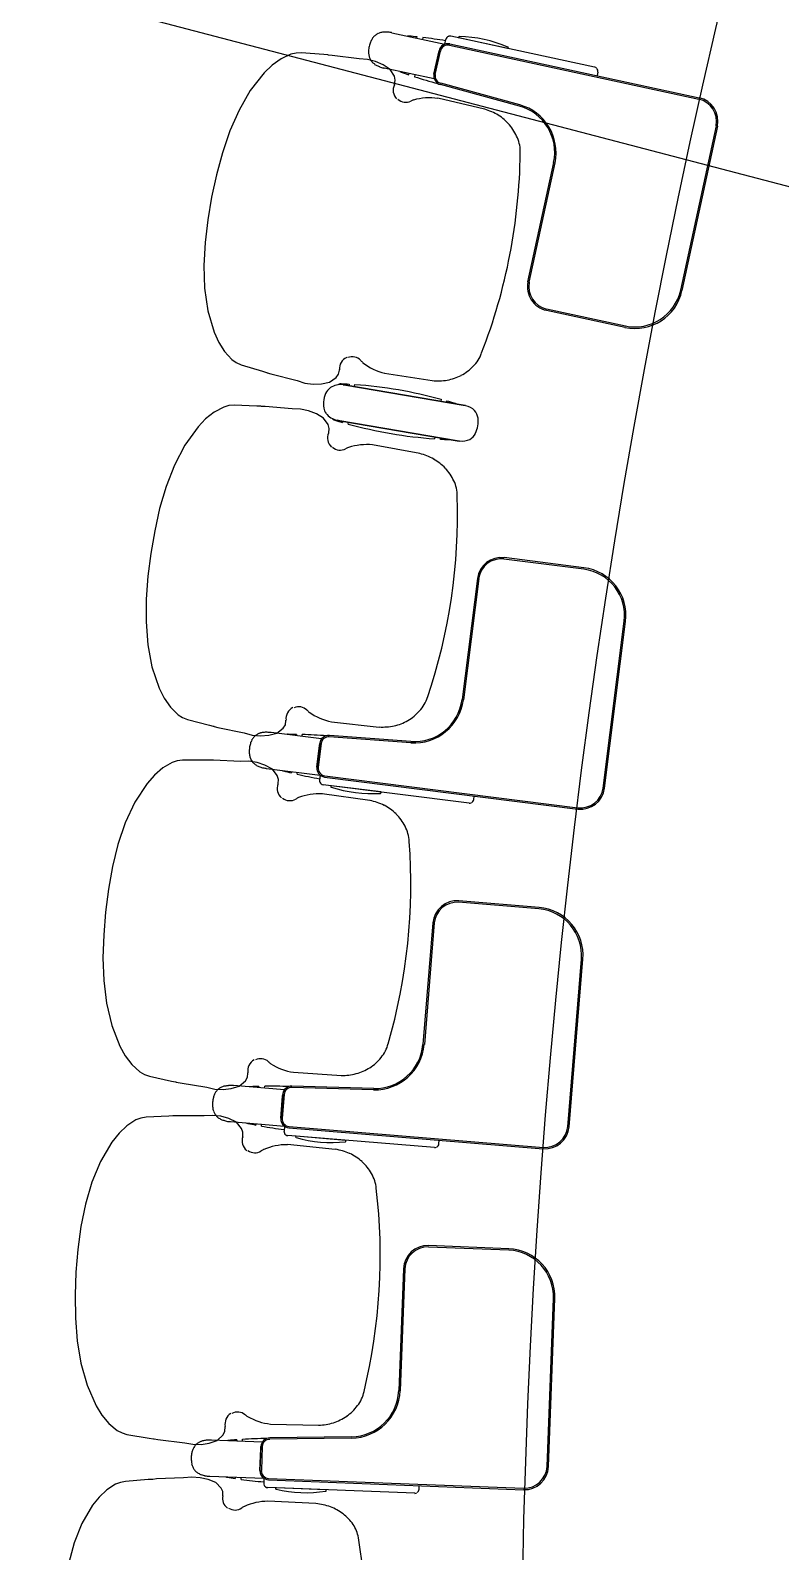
# Model space of a CAD drawing. Extents: x 324 to 2190, y 315 to 1855.
# Drawn here: x 653.1 to 703.1, y 1350.6 to 1452 of the extents above; entities that cross this region are included whole.
import ezdxf

# ---------------------------------------------------------------- set-up
doc = ezdxf.new("R2010")
doc.units = 0
doc.header["$LTSCALE"] = 48
doc.header["$MEASUREMENT"] = 0
doc.layers.add('first flr', color=8, linetype='CONTINUOUS')

msp = doc.modelspace()

# ---------------------------------------------------------------- linework, layer by layer
at = {"layer": 'first flr'}
for p, q in [((789.78, 1419), (557.85, 1479.88)), ((677.19, 1451.87), (680.71, 1451.11)), ((678.85, 1451.51), (678.87, 1451.6)), ((679.25, 1451.56), (679.23, 1451.43)), ((680.72, 1451.11), (680.79, 1451.43)), ((681.02, 1451.04), (697.66, 1447.45)), ((681.04, 1451.13), (697.68, 1447.54)), ((690.71, 1449.58), (681.12, 1451.65)), ((681.64, 1451.56), (681.65, 1451.6)), ((684.9, 1450.83), (681.66, 1451.53)), ((679.99, 1449.11), (680.33, 1450.67)), ((680.08, 1449.09), (680.42, 1450.65)), ((684.94, 1450.89), (684.93, 1450.85)), ((680.01, 1448.79), (676.68, 1449.51)), ((678.32, 1449.06), (678.34, 1449.15)), ((678.72, 1449.07), (678.69, 1448.94)), ((690.92, 1449.24), (690.87, 1449.01)), ((685.69, 1446.98), (680.42, 1448.41)), ((685.71, 1447.07), (680.45, 1448.5)), ((683.37, 1446.77), (680.25, 1447.5)), ((698.82, 1445.66), (696.45, 1434.7)), ((698.91, 1445.64), (696.54, 1434.68)), ((686.26, 1435.25), (687.98, 1443.21)), ((686.35, 1435.24), (688.07, 1443.19)), ((692.74, 1432.22), (687.49, 1433.35)), ((692.76, 1432.31), (687.51, 1433.44)), ((676.7, 1429.16), (679.88, 1428.67)), ((674.33, 1428.42), (674.32, 1428.33)), ((674.7, 1428.27), (674.72, 1428.4)), ((680.48, 1427.42), (680.46, 1427.28)), ((680.84, 1427.22), (680.86, 1427.31)), ((673.91, 1425.96), (673.9, 1425.87)), ((674.27, 1425.76), (674.29, 1425.89)), ((680.06, 1424.91), (680.03, 1424.78)), ((680.42, 1424.75), (680.44, 1424.85)), ((681.7, 1424.64), (681.54, 1424.66)), ((679.05, 1423.8), (675.89, 1424.39)), ((689.99, 1416.09), (684.66, 1416.76)), ((690, 1416.18), (684.68, 1416.86)), ((682.89, 1415.47), (681.87, 1407.39)), ((682.98, 1415.46), (681.96, 1407.38)), ((691.28, 1401.49), (692.69, 1412.62)), ((691.38, 1401.48), (692.78, 1412.61)), ((673.15, 1405.91), (676.34, 1405.56)), ((672.5, 1404.77), (669.12, 1405.2)), ((670.81, 1405.07), (670.8, 1404.98)), ((671.19, 1404.93), (671.2, 1405.07)), ((672.38, 1404.47), (672.18, 1402.89)), ((672.47, 1404.46), (672.27, 1402.88)), ((678.45, 1404.51), (673.01, 1404.9)), ((678.46, 1404.6), (673.02, 1405)), ((668.82, 1402.8), (672.39, 1402.35)), ((670.5, 1402.59), (670.49, 1402.5)), ((670.87, 1402.41), (670.88, 1402.54)), ((672.4, 1402.35), (672.36, 1402.02)), ((672.71, 1402.31), (689.6, 1400.18)), ((682.33, 1400.48), (672.6, 1401.71)), ((672.7, 1402.22), (689.59, 1400.09)), ((673.12, 1401.62), (673.12, 1401.58)), ((676.44, 1401.23), (673.15, 1401.64)), ((675.72, 1400.66), (672.54, 1401.11)), ((676.45, 1401.16), (676.46, 1401.19)), ((682.65, 1400.72), (682.68, 1400.96)), ((686.99, 1393.43), (681.64, 1393.87)), ((687, 1393.53), (681.65, 1393.97)), ((679.92, 1392.5), (679.26, 1384.39)), ((680.01, 1392.49), (679.35, 1384.38)), ((688.92, 1378.9), (689.84, 1390.08)), ((689.01, 1378.9), (689.93, 1390.07)), ((670.61, 1382.53), (673.82, 1382.32)), ((670.01, 1381.36), (666.62, 1381.64)), ((668.31, 1381.59), (668.31, 1381.5)), ((668.69, 1381.47), (668.7, 1381.6)), ((669.9, 1381.06), (669.77, 1379.47)), ((669.99, 1381.05), (669.86, 1379.46)), ((675.96, 1381.36), (670.51, 1381.52)), ((675.97, 1381.45), (670.52, 1381.61)), ((666.42, 1379.24), (670.01, 1378.94)), ((668.11, 1379.1), (668.1, 1379.01)), ((668.48, 1378.93), (668.49, 1379.07)), ((670.01, 1378.94), (669.99, 1378.61)), ((670.33, 1378.92), (687.29, 1377.52)), ((680.02, 1377.51), (670.24, 1378.31)), ((670.32, 1378.82), (687.28, 1377.43)), ((670.77, 1378.24), (670.76, 1378.2)), ((674.1, 1377.99), (670.8, 1378.26)), ((674.12, 1377.92), (674.12, 1377.96)), ((680.32, 1377.76), (680.34, 1378)), ((673.41, 1377.39), (670.21, 1377.71)), ((684.98, 1370.76), (679.62, 1370.97)), ((684.98, 1370.67), (679.62, 1370.87)), ((677.96, 1369.43), (677.65, 1361.29)), ((678.05, 1369.42), (677.74, 1361.29)), ((687.54, 1356.23), (687.97, 1367.44)), ((687.63, 1356.23), (688.06, 1367.44)), ((669.09, 1359.06), (672.3, 1358.99)), ((668.54, 1357.87), (665.14, 1358)), ((666.84, 1358.02), (666.83, 1357.93)), ((667.22, 1357.92), (667.22, 1358.05)), ((674.49, 1358.21), (669.04, 1358.14)), ((674.49, 1358.12), (669.04, 1358.05)), ((668.45, 1357.56), (668.38, 1355.97)), ((668.54, 1357.56), (668.48, 1355.97)), ((665.04, 1355.59), (668.65, 1355.45)), ((666.74, 1355.52), (666.74, 1355.43)), ((667.12, 1355.38), (667.13, 1355.51)), ((668.65, 1355.45), (668.64, 1355.12)), ((678.71, 1354.45), (668.91, 1354.83)), ((668.96, 1355.44), (685.97, 1354.78)), ((668.96, 1355.35), (685.97, 1354.69)), ((669.43, 1354.78), (669.43, 1354.74)), ((672.77, 1354.68), (669.46, 1354.81)), ((672.8, 1354.61), (672.8, 1354.65)), ((679, 1354.72), (679.01, 1354.96)), ((672.11, 1353.76), (668.91, 1353.93))]:
    msp.add_line(p, q, dxfattribs=at)
at = {"layer": 'first flr', "linetype": 'Continuous'}
for p, q in [((669.79, 1450.14), (669.2, 1449.71)), ((670.44, 1450.44), (669.79, 1450.14)), ((670.79, 1450.52), (670.44, 1450.44)), ((671.14, 1450.54), (670.79, 1450.52)), ((672.64, 1450.41), (671.14, 1450.54)), ((672.91, 1450.39), (672.64, 1450.41)), ((672.96, 1450.38), (672.91, 1450.39)), ((673.21, 1450.36), (672.96, 1450.38)), ((675, 1450.13), (673.21, 1450.36)), ((675.55, 1450.09), (675, 1450.13)), ((676.09, 1449.96), (675.55, 1450.09)), ((676.6, 1449.73), (676.09, 1449.96)), ((680.33, 1450.67), (680.02, 1449.24)), ((668.67, 1449.2), (667.74, 1448.02)), ((669.2, 1449.71), (668.67, 1449.2)), ((677.06, 1449.43), (676.6, 1449.73)), ((677.35, 1448.97), (677.06, 1449.43)), ((677.41, 1448.7), (677.35, 1448.97)), ((680.02, 1449.24), (679.99, 1449.11)), ((667.74, 1448.02), (666.99, 1446.71)), ((677.35, 1448.4), (677.36, 1448.43)), ((677.36, 1448.43), (677.41, 1448.7)), ((666.99, 1446.71), (666.37, 1445.32)), ((666.37, 1445.32), (665.88, 1443.87)), ((665.88, 1443.87), (665.48, 1442.4)), ((665.48, 1442.4), (665.15, 1440.9)), ((665.15, 1440.9), (664.9, 1439.39)), ((664.9, 1439.39), (664.72, 1437.88)), ((664.72, 1437.88), (664.64, 1436.35)), ((664.64, 1436.35), (664.69, 1434.83)), ((664.69, 1434.83), (664.91, 1433.33)), ((664.91, 1433.33), (665.33, 1431.9)), ((665.33, 1431.9), (665.63, 1431.22)), ((665.63, 1431.22), (666.02, 1430.6)), ((666.02, 1430.6), (666.51, 1430.08)), ((666.51, 1430.08), (666.8, 1429.87)), ((666.8, 1429.87), (667.12, 1429.73)), ((667.12, 1429.73), (668.56, 1429.29)), ((668.56, 1429.29), (668.82, 1429.21)), ((668.82, 1429.21), (668.85, 1429.2)), ((668.85, 1429.2), (668.87, 1429.19)), ((668.87, 1429.19), (669.11, 1429.12)), ((669.11, 1429.12), (670.86, 1428.67)), ((670.86, 1428.67), (671.38, 1428.5)), ((673.03, 1428.56), (673.47, 1428.87)), ((673.47, 1428.87), (673.63, 1429.1)), ((673.63, 1429.1), (673.68, 1429.37)), ((673.68, 1429.37), (673.68, 1429.4)), ((671.38, 1428.5), (671.93, 1428.43)), ((671.93, 1428.43), (672.48, 1428.45)), ((672.48, 1428.45), (673.03, 1428.56)), ((673.93, 1428.39), (674.11, 1428.37)), ((674.11, 1428.37), (673.93, 1428.39)), ((674.11, 1428.37), (681.94, 1427.03)), ((681.94, 1427.03), (674.11, 1428.37)), ((681.94, 1427.03), (682.1, 1427)), ((682.1, 1427), (681.94, 1427.03)), ((673.71, 1425.99), (673.53, 1426.03)), ((673.53, 1426.03), (673.71, 1425.99)), ((681.54, 1424.66), (673.71, 1425.99)), ((673.71, 1425.99), (681.54, 1424.66)), ((681.54, 1424.66), (681.7, 1424.64))]:
    msp.add_line(p, q, dxfattribs=at)
for points in [[(672.96, 1425.17), (672.97, 1425.19), (673.01, 1425.47), (672.93, 1425.74), (672.63, 1426.17), (672.15, 1426.46), (671.63, 1426.66), (671.09, 1426.77), (670.54, 1426.79), (668.74, 1426.94), (668.49, 1426.95), (668.44, 1426.96), (668.17, 1426.97), (666.66, 1427.03), (666.31, 1427), (665.97, 1426.9), (665.33, 1426.57), (664.76, 1426.11), (664.25, 1425.58), (663.37, 1424.36), (662.68, 1423.02), (662.13, 1421.6), (661.69, 1420.14), (661.36, 1418.65), (661.1, 1417.14), (660.91, 1415.62), (660.8, 1414.1), (660.79, 1412.57), (660.9, 1411.05), (661.18, 1409.57), (661.66, 1408.15), (662, 1407.49), (662.41, 1406.89), (662.93, 1406.38), (663.22, 1406.19), (663.55, 1406.07), (665.01, 1405.69), (665.27, 1405.62), (665.3, 1405.61), (665.32, 1405.6), (665.57, 1405.54), (667.33, 1405.17), (667.86, 1405.02), (668.41, 1404.97), (668.97, 1405.01), (669.51, 1405.15), (669.93, 1405.48), (670.08, 1405.71), (670.12, 1405.99), (670.12, 1406.02)], [(672.18, 1402.89), (672.36, 1404.34), (672.38, 1404.47)], [(669.58, 1401.76), (669.59, 1401.79), (669.62, 1402.06), (669.53, 1402.33), (669.21, 1402.75), (668.71, 1403.02), (668.19, 1403.19), (667.64, 1403.28), (667.09, 1403.27), (665.29, 1403.35), (665.04, 1403.35), (664.98, 1403.35), (664.72, 1403.35), (663.21, 1403.34), (662.86, 1403.3), (662.52, 1403.19), (661.9, 1402.83), (661.35, 1402.35), (660.86, 1401.79), (660.04, 1400.54), (659.4, 1399.17), (658.91, 1397.73), (658.55, 1396.25), (658.27, 1394.74), (658.08, 1393.22), (657.96, 1391.7), (657.91, 1390.17), (657.97, 1388.65), (658.15, 1387.14), (658.49, 1385.66), (659.04, 1384.27), (659.4, 1383.62), (659.84, 1383.04), (660.37, 1382.56), (660.68, 1382.38), (661.01, 1382.27), (662.49, 1381.95), (662.75, 1381.89), (662.78, 1381.89), (662.8, 1381.88), (663.05, 1381.83), (664.83, 1381.53), (665.37, 1381.41), (665.92, 1381.39), (666.47, 1381.45), (667, 1381.61), (667.41, 1381.96), (667.55, 1382.2), (667.58, 1382.48), (667.58, 1382.5)], [(669.77, 1379.47), (669.89, 1380.93), (669.9, 1381.06)], [(667.23, 1378.23), (667.24, 1378.25), (667.25, 1378.53), (667.15, 1378.79), (666.81, 1379.2), (666.3, 1379.45), (665.77, 1379.6), (665.22, 1379.66), (664.67, 1379.63), (662.87, 1379.63), (662.62, 1379.62), (662.56, 1379.62), (662.3, 1379.6), (660.79, 1379.53), (660.44, 1379.47), (660.11, 1379.35), (659.51, 1378.96), (658.98, 1378.46), (658.51, 1377.88), (657.75, 1376.59), (657.17, 1375.2), (656.74, 1373.74), (656.44, 1372.24), (656.23, 1370.72), (656.1, 1369.2), (656.05, 1367.67), (656.07, 1366.14), (656.19, 1364.62), (656.44, 1363.12), (656.85, 1361.66), (657.45, 1360.29), (657.84, 1359.67), (658.31, 1359.1), (658.86, 1358.64), (659.18, 1358.48), (659.51, 1358.38), (661, 1358.13), (661.27, 1358.08), (661.29, 1358.08), (661.32, 1358.08), (661.57, 1358.03), (663.36, 1357.81), (663.9, 1357.72), (664.45, 1357.71), (665, 1357.8), (665.53, 1357.98), (665.92, 1358.35), (666.05, 1358.6), (666.07, 1358.88), (666.06, 1358.9)], [(668.38, 1355.97), (668.44, 1357.43), (668.45, 1357.56)], [(665.9, 1354.29), (665.91, 1354.31), (665.91, 1354.57), (665.8, 1354.8), (665.44, 1355.16), (664.92, 1355.36), (664.39, 1355.49), (663.84, 1355.52), (663.29, 1355.47), (661.49, 1355.41), (661.23, 1355.38), (661.18, 1355.38), (660.92, 1355.36), (659.41, 1355.24), (659.07, 1355.17), (658.74, 1355.05), (658.16, 1354.67), (657.65, 1354.19), (657.21, 1353.65), (656.5, 1352.44), (655.99, 1351.15), (655.63, 1349.8)]]:
    msp.add_lwpolyline(points, dxfattribs=at)
at = {"layer": 'first flr'}
for centre, radius, start, end in [((1177.15, 1339.99), 539.34, 152.2676, 207.5287), ((1177.15, 1339.99), 491.34, 150.8026, 208.9269), ((678.11, 1450.47), 2.49, 168.6903, 175.4253), ((678.1, 1450.4), 2.49, 160.2227, 166.9576), ((677, 1450.76), 1.34, 153.5924, 158.9974), ((676.94, 1450.8), 1.26, 148.48, 153.7827), ((676.73, 1450.93), 1.02, 142.1872, 148.4477), ((676.69, 1450.96), 0.966, 135.377, 142.067), ((676.67, 1450.98), 0.935, 128.4487, 135.4726), ((676.62, 1451.03), 0.867, 120.8882, 128.404), ((676.63, 1451.02), 0.886, 113.4368, 120.8055), ((676.68, 1450.91), 1, 106.7708, 113.3992), ((676.7, 1450.83), 1.08, 100.7811, 106.8625), ((676.73, 1450.69), 1.23, 95.3164, 100.6555), ((676.75, 1450.43), 1.48, 85.9106, 95.3646), ((676.59, 1448.84), 3.09, 79.5398, 85.0403), ((677.04, 1451.24), 0.642, 76.4681, 80.0056), ((678.3, 1451.33), 0.32, 85.1917, 102.5425), ((675.81, 1421.72), 30.03, 84.149, 85.1917), ((675.81, 1421.72), 30.03, 80.4905, 83.4076), ((680.92, 1450.54), 0.601, 77.824, 167.824), ((680.92, 1450.54), 0.601, 109.9291, 167.824), ((680.92, 1450.54), 0.508, 77.824, 167.824), ((681.06, 1451.37), 0.275, 113.2979, 168.0548), ((681.06, 1451.39), 0.261, 77.3603, 109.8541), ((681.67, 1451.56), 0.028, 166.824, 257.824), ((681.68, 1451.59), 0.028, 88.6805, 166.824), ((681.48, 1442.81), 8.81, 66.9674, 88.6805), ((676.97, 1450.59), 1.34, 176.6506, 182.0555), ((676.89, 1450.59), 1.26, 181.8652, 187.1679), ((676.65, 1450.56), 1.02, 187.2003, 193.4608), ((676.6, 1450.55), 0.966, 193.581, 200.2709), ((676.57, 1450.54), 0.935, 200.1754, 207.1993), ((676.51, 1450.5), 0.867, 207.244, 214.7597), ((676.52, 1450.52), 0.886, 214.8424, 222.2111), ((684.91, 1450.86), 0.028, 257.824, 348.824), ((684.91, 1450.9), 0.028, 348.824, 66.9674), ((676.61, 1450.59), 1, 222.2487, 228.8771), ((676.66, 1450.66), 1.08, 228.7854, 234.8669), ((676.74, 1450.77), 1.23, 234.9924, 240.3316), ((676.87, 1451), 1.48, 240.2833, 249.7373), ((677.38, 1452.52), 3.09, 250.6077, 256.1081), ((676.8, 1450.14), 0.642, 255.6419, 259.1794), ((677.91, 1449.54), 0.32, 233.0401, 250.4563), ((687.85, 1477.54), 30.03, 250.4563, 251.499), ((687.85, 1477.54), 30.03, 252.2403, 255.3248), ((680.58, 1448.99), 0.601, 167.824, 254.824), ((680.58, 1448.99), 0.601, 167.824, 198.8364), ((680.58, 1448.99), 0.508, 167.8239, 254.8239), ((690.64, 1449.28), 0.304, 48.1461, 75.9355), ((690.64, 1449.3), 0.286, 348.8473, 43.4316), ((678.1, 1448.04), 0.832, 154.1675, 223.8782), ((678.12, 1448), 0.769, 225.7406, 295.4514), ((679.24, 1445.87), 1.64, 111.5919, 118.751), ((679.7, 1443.53), 4, 82.1792, 105.4646), ((684.85, 1443.89), 3.2, 347.8256, 74.8222), ((684.81, 1443.86), 3.33, 348.3634, 74.2844), ((697.32, 1445.96), 1.53, 348.5028, 77.1451), ((697.34, 1445.97), 1.6, 347.824, 77.824), ((682.3, 1443.13), 3.8, 58.4943, 73.5513), ((682.38, 1443.39), 3.54, 41.431, 57.4704), ((682.74, 1443.74), 3.03, 21.6904, 40.9269), ((683.4, 1443.95), 2.35, 357.3313, 22.9441), ((647.61, 1444.29), 38.14, 338.8214, 359.3197), ((687.83, 1434.92), 1.6, 167.824, 257.824), ((687.85, 1434.93), 1.53, 168.5028, 257.1451), ((693.41, 1435.35), 3.2, 257.8257, 347.8223), ((693.39, 1435.39), 3.14, 258.3514, 347.2966), ((674.51, 1429.45), 0.832, 114.263, 183.9737), ((674.54, 1429.49), 0.769, 42.6898, 112.4005), ((676.38, 1431.05), 1.64, 219.3901, 226.5493), ((677.68, 1433.04), 4, 232.6766, 255.962), ((680.95, 1431.28), 2.35, 315.1971, 340.8099), ((680.24, 1432.45), 3.8, 264.5899, 279.6468), ((680.22, 1432.18), 3.54, 280.6708, 296.7101), ((680.42, 1431.72), 3.03, 297.2143, 316.4508), ((674.38, 1427.1), 1.76, 152.0663, 188.5681), ((674.38, 1427.1), 1.76, 152.0663, 188.5681), ((673.61, 1427.48), 0.894, 125.6248, 150.3414), ((673.61, 1427.48), 0.894, 125.6248, 150.3414), ((673.75, 1427.17), 1.23, 81.6512, 122.6727), ((673.75, 1427.17), 1.23, 81.6512, 122.6727), ((673.78, 1428.13), 0.32, 87.6849, 129.6081), ((672.57, 1398.44), 30.03, 86.6422, 87.6849), ((672.57, 1398.44), 30.03, 74.7336, 85.9008), ((673.52, 1427), 0.894, 190.293, 215.0096), ((673.52, 1427), 0.894, 190.293, 215.0096), ((672.57, 1398.44), 30.03, 72.9495, 73.9922), ((681.29, 1426.85), 0.32, 54.6854, 72.9495), ((681.86, 1425.83), 1.19, 44.6176, 78.0986), ((681.86, 1425.83), 1.19, 44.6176, 78.0986), ((682.04, 1426.07), 0.895, 5.8176, 42.1003), ((682.04, 1426.07), 0.895, 5.8176, 42.1003), ((673.76, 1427.24), 1.23, 217.9618, 258.9832), ((673.76, 1427.24), 1.23, 217.9618, 258.9832), ((673.47, 1426.33), 0.32, 211.071, 252.9495), ((682.18, 1454.74), 30.03, 252.9495, 253.9922), ((682.18, 1454.74), 30.03, 254.7336, 265.9008), ((681.02, 1425.97), 1.92, 334.914, 5.7182), ((681.02, 1425.97), 1.92, 334.914, 5.7182), ((673.72, 1424.84), 0.832, 156.6607, 226.3715), ((682.18, 1454.74), 30.03, 266.6422, 267.6849), ((680.98, 1425.05), 0.32, 267.6849, 285.8845), ((681.86, 1425.82), 1.19, 262.5362, 296.0115), ((681.86, 1425.82), 1.19, 262.5362, 296.0115), ((681.95, 1425.53), 0.895, 298.5283, 334.8135), ((681.95, 1425.53), 0.895, 298.5283, 334.8135), ((673.74, 1424.8), 0.769, 228.2339, 297.9446), ((674.95, 1422.71), 1.64, 114.0851, 121.2443), ((675.52, 1420.4), 4, 84.6724, 107.9578), ((678.13, 1420.11), 3.8, 60.9876, 76.0445), ((678.2, 1420.37), 3.54, 43.9243, 59.9637), ((678.55, 1420.74), 3.03, 24.1837, 43.4201), ((679.2, 1420.98), 2.35, 359.8245, 25.4373), ((643.43, 1419.76), 38.14, 341.3147, 1.813), ((684.48, 1415.27), 1.6, 82.8105, 172.8105), ((684.49, 1415.25), 1.53, 83.4893, 172.1317), ((689.57, 1412.98), 3.14, 353.3378, 82.2831), ((689.6, 1413.01), 3.2, 352.8122, 82.8087), ((678.66, 1407.83), 3.33, 266.35, 352.271), ((678.69, 1407.79), 3.2, 265.8122, 352.8088), ((677.3, 1408.22), 2.35, 317.6904, 343.3032), ((670.95, 1406.11), 0.832, 116.7562, 186.4669), ((670.98, 1406.14), 0.769, 45.183, 114.8938), ((672.74, 1407.79), 1.64, 221.8834, 229.0426), ((673.95, 1409.83), 4, 235.1698, 258.4552), ((676.75, 1408.63), 3.03, 299.7075, 318.944), ((676.54, 1409.36), 3.8, 267.0831, 282.1401), ((676.53, 1409.08), 3.54, 283.164, 299.2034), ((670.15, 1403.81), 2.49, 165.2092, 171.9441), ((669.03, 1404.08), 1.34, 158.5789, 163.9839), ((668.96, 1404.11), 1.26, 153.4665, 158.7692), ((668.74, 1404.22), 1.02, 147.1736, 153.4342), ((668.7, 1404.25), 0.966, 140.3635, 147.0535), ((668.68, 1404.27), 0.935, 133.4351, 140.459), ((668.63, 1404.32), 0.867, 125.8747, 133.3904), ((668.64, 1404.3), 0.886, 118.4233, 125.792), ((668.69, 1404.2), 1, 111.7573, 118.3857), ((668.72, 1404.12), 1.08, 105.7676, 111.849), ((668.76, 1403.98), 1.23, 100.3028, 105.642), ((668.81, 1403.73), 1.48, 90.8971, 100.3511), ((668.79, 1402.12), 3.09, 84.5263, 90.0267), ((669.02, 1404.56), 0.642, 81.455, 84.9925), ((670.27, 1404.76), 0.32, 90.1781, 107.5943), ((670.36, 1375.04), 30.03, 89.1355, 90.1781), ((670.36, 1375.04), 30.03, 85.3097, 88.3941), ((672.97, 1404.4), 0.601, 85.8105, 172.8105), ((672.97, 1404.4), 0.601, 141.7981, 172.8105), ((672.97, 1404.4), 0.508, 85.8105, 172.8105), ((670.16, 1403.89), 2.49, 173.6768, 180.4118), ((669.01, 1403.91), 1.34, 181.637, 187.042), ((668.93, 1403.89), 1.26, 186.8517, 192.1544), ((668.7, 1403.84), 1.02, 192.1867, 198.4473), ((668.65, 1403.83), 0.966, 198.5674, 205.2574), ((668.62, 1403.81), 0.935, 205.1619, 212.1858), ((668.56, 1403.78), 0.867, 212.2305, 219.7462), ((668.57, 1403.79), 0.886, 219.8289, 227.1976), ((668.65, 1403.88), 1, 227.2352, 233.8636), ((668.7, 1403.94), 1.08, 233.7719, 239.8533), ((668.77, 1404.07), 1.23, 239.9789, 245.3181), ((668.88, 1404.3), 1.48, 245.2698, 254.7238), ((669.26, 1405.86), 3.09, 255.5942, 261.0946), ((668.88, 1403.44), 0.642, 260.6289, 264.1664), ((670.04, 1402.94), 0.32, 238.0919, 255.4428), ((677.51, 1431.7), 30.03, 255.4428, 256.4855), ((677.51, 1431.7), 30.03, 257.2268, 260.1439), ((672.77, 1402.82), 0.601, 172.8105, 262.8105), ((672.77, 1402.82), 0.601, 172.8105, 230.7054), ((672.77, 1402.82), 0.508, 172.8104, 262.8104), ((670.36, 1401.46), 0.832, 159.154, 228.8647), ((672.63, 1401.99), 0.275, 172.5796, 234.0709), ((672.63, 1401.97), 0.261, 230.7804, 263.2741), ((673.15, 1401.61), 0.028, 82.8105, 173.8105), ((673.14, 1401.57), 0.028, 173.8105, 251.9539), ((675.86, 1409.93), 8.81, 251.9539, 273.667), ((689.79, 1401.68), 1.6, 262.8105, 352.8105), ((689.77, 1401.7), 1.53, 263.4893, 352.1317), ((670.38, 1401.42), 0.769, 230.7271, 300.4379), ((671.68, 1399.39), 1.64, 116.5783, 123.7375), ((672.35, 1397.11), 4, 87.1657, 110.4511), ((674.97, 1396.93), 3.8, 63.4808, 78.5378), ((676.43, 1401.16), 0.028, 273.667, 351.8105), ((676.43, 1401.2), 0.028, 351.8105, 82.8105), ((675.03, 1397.2), 3.54, 46.4175, 62.4569), ((682.36, 1400.78), 0.304, 264.699, 292.4883), ((682.36, 1400.77), 0.286, 297.2028, 351.7871), ((675.36, 1397.58), 3.03, 26.6769, 45.9134), ((675.99, 1397.84), 2.35, 2.3177, 27.9305), ((640.31, 1395.07), 38.14, 343.8079, 4.3062), ((681.52, 1392.37), 1.6, 85.3037, 175.3037), ((681.53, 1392.35), 1.53, 85.9826, 174.6249), ((686.7, 1390.31), 3.14, 355.831, 84.7763), ((686.74, 1390.33), 3.2, 355.3054, 85.3019), ((676.03, 1384.69), 3.33, 268.8432, 354.7642), ((676.06, 1384.65), 3.2, 268.3054, 355.302), ((674.66, 1385.02), 2.35, 320.1836, 345.7964), ((668.4, 1382.63), 0.832, 119.2494, 188.9602), ((668.43, 1382.67), 0.769, 47.6763, 117.387), ((670.12, 1384.39), 1.64, 224.3766, 231.5358), ((671.24, 1386.48), 4, 237.6631, 260.9485), ((674.09, 1385.4), 3.03, 302.2008, 321.4372), ((673.84, 1386.12), 3.8, 269.5764, 284.6333), ((673.85, 1385.85), 3.54, 285.6572, 301.6966), ((666.58, 1380.52), 1.34, 161.0721, 166.4771), ((666.5, 1380.55), 1.26, 155.9598, 161.2624), ((666.28, 1380.65), 1.02, 149.6669, 155.9274), ((666.23, 1380.67), 0.966, 142.8568, 149.5467), ((666.21, 1380.69), 0.935, 135.9284, 142.9523), ((666.16, 1380.74), 0.867, 128.3679, 135.8837), ((666.17, 1380.72), 0.886, 120.9166, 128.2853), ((666.23, 1380.63), 1, 114.2506, 120.879), ((666.27, 1380.55), 1.08, 108.2608, 114.3423), ((666.31, 1380.41), 1.23, 102.7961, 108.1352), ((666.37, 1380.16), 1.48, 93.3904, 102.8444), ((666.41, 1378.56), 3.09, 87.0195, 92.52), ((666.55, 1381), 0.642, 83.9483, 87.4858), ((667.78, 1381.25), 0.32, 92.6714, 110.0876), ((669.17, 1351.57), 30.03, 91.6287, 92.6714), ((669.17, 1351.57), 30.03, 87.8029, 90.8873), ((670.5, 1381.01), 0.601, 88.3037, 175.3037), ((670.5, 1381.01), 0.601, 144.2913, 175.3037), ((670.5, 1381.01), 0.508, 88.3037, 175.3037), ((667.71, 1380.38), 2.49, 176.17, 182.905), ((667.7, 1380.3), 2.49, 167.7024, 174.4374), ((666.56, 1380.35), 1.34, 184.1303, 189.5353), ((666.48, 1380.33), 1.26, 189.3449, 194.6476), ((666.25, 1380.27), 1.02, 194.68, 200.9405), ((666.2, 1380.25), 0.966, 201.0607, 207.7506), ((666.17, 1380.24), 0.935, 207.6551, 214.679), ((666.12, 1380.2), 0.867, 214.7237, 222.2395), ((666.13, 1380.21), 0.886, 222.3221, 229.6908), ((666.2, 1380.3), 1, 229.7284, 236.3568), ((666.25, 1380.37), 1.08, 236.2651, 242.3466), ((666.31, 1380.5), 1.23, 242.4722, 247.8113), ((666.41, 1380.74), 1.48, 247.763, 257.217), ((666.72, 1382.31), 3.09, 258.0874, 263.5879), ((666.46, 1379.88), 0.642, 263.1221, 266.6596), ((667.63, 1379.43), 0.32, 240.5851, 257.936), ((673.84, 1408.49), 30.03, 257.936, 258.9787), ((673.84, 1408.49), 30.03, 259.7201, 262.6371), ((670.37, 1379.42), 0.601, 175.3037, 265.3037), ((670.37, 1379.42), 0.601, 175.3037, 233.1986), ((670.37, 1379.42), 0.508, 175.3037, 265.3037), ((668.02, 1377.97), 0.832, 161.6472, 231.358), ((670.26, 1378.59), 0.275, 175.0728, 236.5641), ((670.26, 1378.57), 0.261, 233.2736, 265.7674), ((670.79, 1378.2), 0.028, 176.3037, 254.4472), ((670.79, 1378.24), 0.028, 85.3037, 176.3037), ((673.15, 1386.66), 8.81, 254.4472, 276.1602), ((674.09, 1377.93), 0.028, 276.1602, 354.3037), ((674.09, 1377.96), 0.028, 354.3037, 85.3037), ((687.41, 1379.03), 1.6, 265.3037, 355.3037), ((687.4, 1379.05), 1.53, 265.9826, 354.6249), ((668.04, 1377.93), 0.769, 233.2204, 302.9311), ((669.43, 1375.96), 1.64, 119.0716, 126.2308), ((670.19, 1373.7), 4, 89.6589, 112.9443), ((672.82, 1373.64), 3.8, 65.9741, 81.031), ((672.87, 1373.91), 3.54, 48.9108, 64.9501), ((680.04, 1377.81), 0.304, 267.1922, 294.9816), ((680.04, 1377.79), 0.286, 299.696, 354.2803), ((673.18, 1374.3), 3.03, 29.1701, 48.4066), ((673.8, 1374.59), 2.35, 4.811, 30.4238), ((638.27, 1370.28), 38.14, 346.3012, 6.7995), ((679.56, 1369.37), 1.6, 87.797, 177.797), ((679.58, 1369.35), 1.53, 88.4758, 177.1181), ((684.86, 1367.56), 3.2, 357.7987, 87.7952), ((684.83, 1367.53), 3.14, 358.3243, 87.2695), ((674.41, 1361.45), 3.33, 271.3365, 357.2575), ((674.44, 1361.42), 3.2, 270.7987, 357.7953), ((673.03, 1361.72), 2.35, 322.6768, 348.2896), ((666.88, 1359.07), 0.832, 121.7427, 191.4534), ((666.9, 1359.1), 0.769, 50.1695, 119.8803), ((668.52, 1360.89), 1.64, 226.8699, 234.029), ((672.44, 1362.08), 3.03, 304.694, 323.9305), ((669.55, 1363.04), 4, 240.1563, 263.4417), ((672.16, 1362.79), 3.8, 272.0696, 287.1266), ((672.18, 1362.52), 3.54, 288.1505, 304.1899), ((664.78, 1357.03), 0.935, 138.4216, 145.4455), ((664.72, 1357.08), 0.867, 130.8612, 138.3769), ((664.73, 1357.06), 0.886, 123.4098, 130.7785), ((664.8, 1356.97), 1, 116.7438, 123.3722), ((664.84, 1356.89), 1.08, 110.754, 116.8355), ((664.88, 1356.76), 1.23, 105.2893, 110.6285), ((664.95, 1356.51), 1.48, 95.8836, 105.3376), ((665.07, 1354.91), 3.09, 89.5128, 95.0132), ((665.1, 1357.36), 0.642, 86.4415, 89.979), ((666.32, 1357.66), 0.32, 95.1646, 112.5808), ((668.99, 1328.07), 30.03, 94.1219, 95.1646), ((668.99, 1328.07), 30.03, 90.2962, 93.3806), ((669.05, 1357.54), 0.601, 90.7969, 177.7969), ((669.05, 1357.54), 0.601, 146.7846, 177.7969), ((669.04, 1357.54), 0.508, 90.797, 177.797), ((666.28, 1356.71), 2.49, 170.1956, 176.9306), ((666.29, 1356.78), 2.49, 178.6633, 185.3982), ((665.15, 1356.88), 1.34, 163.5654, 168.9703), ((665.07, 1356.9), 1.26, 158.453, 163.7557), ((664.85, 1356.99), 1.02, 152.1601, 158.4206), ((664.8, 1357.01), 0.966, 145.35, 152.0399), ((665.14, 1356.71), 1.34, 186.6235, 192.0285), ((665.06, 1356.68), 1.26, 191.8382, 197.1409), ((664.83, 1356.61), 1.02, 197.1732, 203.4337), ((664.78, 1356.59), 0.966, 203.5539, 210.2439), ((664.76, 1356.58), 0.935, 210.1484, 217.1722), ((664.7, 1356.54), 0.867, 217.217, 224.7327), ((664.72, 1356.55), 0.886, 224.8154, 232.1841), ((664.78, 1356.64), 1, 232.2217, 238.8501), ((664.83, 1356.71), 1.08, 238.7584, 244.8398), ((664.89, 1356.84), 1.23, 244.9654, 250.3045), ((664.98, 1357.09), 1.48, 250.2563, 259.7103), ((665.22, 1358.67), 3.09, 260.5806, 266.0811), ((665.05, 1356.23), 0.642, 265.6153, 269.1528), ((668.98, 1355.95), 0.601, 177.7969, 267.7969), ((668.98, 1355.95), 0.601, 177.7969, 235.6918), ((668.98, 1355.95), 0.508, 177.7969, 267.7969), ((686.01, 1356.31), 1.53, 268.4758, 357.1181), ((686.03, 1356.29), 1.6, 267.797, 357.797), ((666.25, 1355.83), 0.32, 243.0784, 260.4292), ((671.19, 1385.13), 30.03, 260.4292, 261.4719), ((671.19, 1385.13), 30.03, 262.2133, 265.1304), ((668.91, 1355.11), 0.275, 177.5661, 239.0574), ((668.91, 1355.09), 0.261, 235.7668, 268.2606), ((669.46, 1354.78), 0.028, 87.7969, 178.7969), ((669.46, 1354.74), 0.028, 178.7969, 256.9404), ((671.45, 1363.3), 8.81, 256.9404, 278.6535), ((672.77, 1354.65), 0.028, 356.7969, 87.7969), ((672.77, 1354.61), 0.028, 278.6535, 356.7969), ((678.72, 1354.74), 0.286, 302.1893, 356.7736), ((666.65, 1354.1), 0.769, 165.8161, 235.5269), ((668.11, 1352.18), 1.6, 119.0673, 126.2265), ((668.97, 1349.94), 3.98, 90.8648, 114.1503), ((671.76, 1349.99), 3.79, 69.5132, 84.5702), ((678.71, 1354.75), 0.304, 269.6855, 297.4748), ((666.73, 1354.1), 0.769, 235.5269, 305.2376), ((671.87, 1350.29), 3.47, 53.535, 69.5744), ((672.21, 1350.75), 2.89, 34.21, 53.4465), ((672.81, 1351.14), 2.17, 9.0568, 34.6696), ((640.59, 1345.89), 34.82, 348.7402, 9.2385)]:
    msp.add_arc(centre, radius, start, end, dxfattribs=at)

doc.saveas('drawing.dxf')
